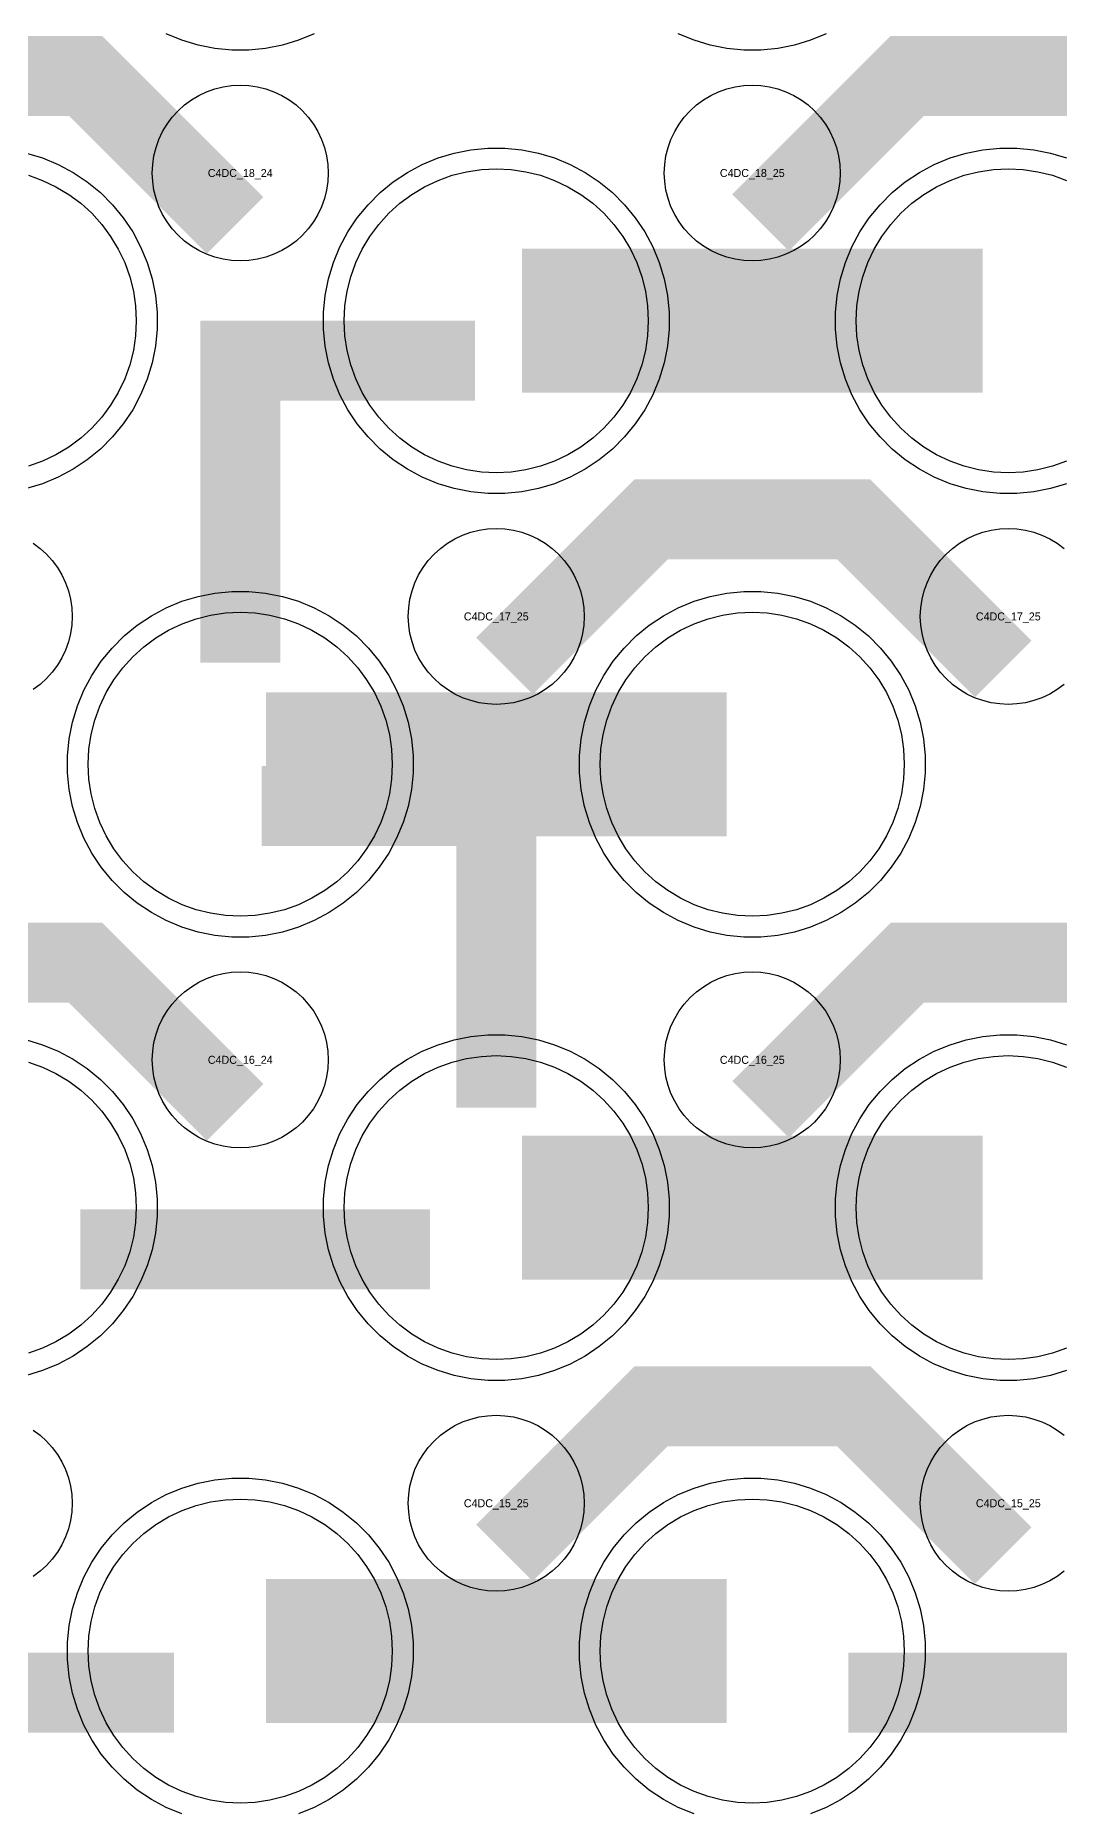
# Model space of a CAD drawing. Extents: x -11880 to 11880, y -14992 to 14992.
# Drawn here: x -4144 to -3824, y -12810 to -12256 of the extents above; entities that cross this region are included whole.
import ezdxf
from ezdxf.enums import TextEntityAlignment as Align

# ---------------------------------------------------------------- set-up
doc = ezdxf.new("R2010")
doc.units = 0
doc.header["$MEASUREMENT"] = 0
for name, color, linetype in [('GDS_775_DT_237', 138, 'CONTINUOUS'), ('RDL1_FS', 34, 'CONTINUOUS'), ('RDL_BS', 160, 'CONTINUOUS')]:
    doc.layers.add(name, color=color, linetype=linetype)

msp = doc.modelspace()

# ---------------------------------------------------------------- linework, layer by layer
at = {"layer": 'RDL1_FS', "color": 240, "true_color": 0xed1f24}
msp.add_lwpolyline([(-4146.209, -12299.946), (-4141.819, -12301.518), (-4137.605, -12303.51), (-4133.605, -12305.908), (-4129.86, -12308.686), (-4126.406, -12311.816), (-4123.276, -12315.27), (-4120.498, -12319.015), (-4118.1, -12323.015), (-4116.108, -12327.229), (-4114.536, -12331.619), (-4113.404, -12336.142), (-4112.72, -12340.753), (-4112.491, -12345.41), (-4112.72, -12350.067), (-4113.404, -12354.678), (-4114.536, -12359.201), (-4116.108, -12363.591), (-4118.1, -12367.805), (-4120.498, -12371.805), (-4123.276, -12375.55), (-4126.406, -12379.004), (-4129.86, -12382.134), (-4133.605, -12384.912), (-4137.605, -12387.31), (-4141.819, -12389.302), (-4146.209, -12390.874)], dxfattribs=at)
at = {"layer": 'RDL1_FS'}
for points in [[(-4000, -12392.919), (-4004.657, -12392.69), (-4009.268, -12392.006), (-4013.791, -12390.874), (-4018.181, -12389.302), (-4022.395, -12387.31), (-4026.395, -12384.912), (-4030.14, -12382.134), (-4033.594, -12379.004), (-4036.724, -12375.55), (-4039.502, -12371.805), (-4041.9, -12367.805), (-4043.892, -12363.591), (-4045.464, -12359.201), (-4046.596, -12354.678), (-4047.28, -12350.067), (-4047.509, -12345.41), (-4047.28, -12340.753), (-4046.596, -12336.142), (-4045.464, -12331.619), (-4043.892, -12327.229), (-4041.9, -12323.015), (-4039.502, -12319.015), (-4036.724, -12315.27), (-4033.594, -12311.816), (-4030.14, -12308.686), (-4026.395, -12305.908), (-4022.395, -12303.51), (-4018.181, -12301.518), (-4013.791, -12299.946), (-4009.268, -12298.814), (-4004.657, -12298.13), (-4000, -12297.901), (-3995.343, -12298.13), (-3990.732, -12298.814), (-3986.209, -12299.946), (-3981.819, -12301.518), (-3977.605, -12303.51), (-3973.605, -12305.908), (-3969.86, -12308.686), (-3966.406, -12311.816), (-3963.276, -12315.27), (-3960.498, -12319.015), (-3958.1, -12323.015), (-3956.108, -12327.229), (-3954.536, -12331.619), (-3953.404, -12336.142), (-3952.72, -12340.753), (-3952.491, -12345.41), (-3952.72, -12350.067), (-3953.404, -12354.678), (-3954.536, -12359.201), (-3956.108, -12363.591), (-3958.1, -12367.805), (-3960.498, -12371.805), (-3963.276, -12375.55), (-3966.406, -12379.004), (-3969.86, -12382.134), (-3973.605, -12384.912), (-3977.605, -12387.31), (-3981.819, -12389.302), (-3986.209, -12390.874), (-3990.732, -12392.006), (-3995.343, -12392.69)], [(-4080, -12531.484), (-4084.657, -12531.255), (-4089.268, -12530.571), (-4093.791, -12529.439), (-4098.181, -12527.867), (-4102.395, -12525.875), (-4106.395, -12523.477), (-4110.14, -12520.699), (-4113.594, -12517.569), (-4116.724, -12514.115), (-4119.502, -12510.37), (-4121.9, -12506.37), (-4123.892, -12502.156), (-4125.464, -12497.766), (-4126.596, -12493.243), (-4127.28, -12488.632), (-4127.509, -12483.975), (-4127.28, -12479.318), (-4126.596, -12474.707), (-4125.464, -12470.184), (-4123.892, -12465.794), (-4121.9, -12461.58), (-4119.502, -12457.58), (-4116.724, -12453.835), (-4113.594, -12450.381), (-4110.14, -12447.251), (-4106.395, -12444.473), (-4102.395, -12442.075), (-4098.181, -12440.083), (-4093.791, -12438.511), (-4089.268, -12437.379), (-4084.657, -12436.695), (-4080, -12436.466), (-4075.343, -12436.695), (-4070.732, -12437.379), (-4066.209, -12438.511), (-4061.819, -12440.083), (-4057.605, -12442.075), (-4053.605, -12444.473), (-4049.86, -12447.251), (-4046.406, -12450.381), (-4043.276, -12453.835), (-4040.498, -12457.58), (-4038.1, -12461.58), (-4036.108, -12465.794), (-4034.536, -12470.184), (-4033.404, -12474.707), (-4032.72, -12479.318), (-4032.491, -12483.975), (-4032.72, -12488.632), (-4033.404, -12493.243), (-4034.536, -12497.766), (-4036.108, -12502.156), (-4038.1, -12506.37), (-4040.498, -12510.37), (-4043.276, -12514.115), (-4046.406, -12517.569), (-4049.86, -12520.699), (-4053.605, -12523.477), (-4057.605, -12525.875), (-4061.819, -12527.867), (-4066.209, -12529.439), (-4070.732, -12530.571), (-4075.343, -12531.255)], [(-3920, -12531.484), (-3924.657, -12531.255), (-3929.268, -12530.571), (-3933.791, -12529.439), (-3938.181, -12527.867), (-3942.395, -12525.875), (-3946.395, -12523.477), (-3950.14, -12520.699), (-3953.594, -12517.569), (-3956.724, -12514.115), (-3959.502, -12510.37), (-3961.9, -12506.37), (-3963.892, -12502.156), (-3965.464, -12497.766), (-3966.596, -12493.243), (-3967.28, -12488.632), (-3967.509, -12483.975), (-3967.28, -12479.318), (-3966.596, -12474.707), (-3965.464, -12470.184), (-3963.892, -12465.794), (-3961.9, -12461.58), (-3959.502, -12457.58), (-3956.724, -12453.835), (-3953.594, -12450.381), (-3950.14, -12447.251), (-3946.395, -12444.473), (-3942.395, -12442.075), (-3938.181, -12440.083), (-3933.791, -12438.511), (-3929.268, -12437.379), (-3924.657, -12436.695), (-3920, -12436.466), (-3915.343, -12436.695), (-3910.732, -12437.379), (-3906.209, -12438.511), (-3901.819, -12440.083), (-3897.605, -12442.075), (-3893.605, -12444.473), (-3889.86, -12447.251), (-3886.406, -12450.381), (-3883.276, -12453.835), (-3880.498, -12457.58), (-3878.1, -12461.58), (-3876.108, -12465.794), (-3874.536, -12470.184), (-3873.404, -12474.707), (-3872.72, -12479.318), (-3872.491, -12483.975), (-3872.72, -12488.632), (-3873.404, -12493.243), (-3874.536, -12497.766), (-3876.108, -12502.156), (-3878.1, -12506.37), (-3880.498, -12510.37), (-3883.276, -12514.115), (-3886.406, -12517.569), (-3889.86, -12520.699), (-3893.605, -12523.477), (-3897.605, -12525.875), (-3901.819, -12527.867), (-3906.209, -12529.439), (-3910.732, -12530.571), (-3915.343, -12531.255)], [(-4000, -12670.049), (-4004.657, -12669.82), (-4009.268, -12669.136), (-4013.791, -12668.004), (-4018.181, -12666.432), (-4022.395, -12664.44), (-4026.395, -12662.042), (-4030.14, -12659.264), (-4033.594, -12656.134), (-4036.724, -12652.68), (-4039.502, -12648.935), (-4041.9, -12644.935), (-4043.892, -12640.721), (-4045.464, -12636.331), (-4046.596, -12631.808), (-4047.28, -12627.197), (-4047.509, -12622.54), (-4047.28, -12617.883), (-4046.596, -12613.272), (-4045.464, -12608.749), (-4043.892, -12604.359), (-4041.9, -12600.145), (-4039.502, -12596.145), (-4036.724, -12592.4), (-4033.594, -12588.946), (-4030.14, -12585.816), (-4026.395, -12583.038), (-4022.395, -12580.64), (-4018.181, -12578.648), (-4013.791, -12577.076), (-4009.268, -12575.944), (-4004.657, -12575.26), (-4000, -12575.031), (-3995.343, -12575.26), (-3990.732, -12575.944), (-3986.209, -12577.076), (-3981.819, -12578.648), (-3977.605, -12580.64), (-3973.605, -12583.038), (-3969.86, -12585.816), (-3966.406, -12588.946), (-3963.276, -12592.4), (-3960.498, -12596.145), (-3958.1, -12600.145), (-3956.108, -12604.359), (-3954.536, -12608.749), (-3953.404, -12613.272), (-3952.72, -12617.883), (-3952.491, -12622.54), (-3952.72, -12627.197), (-3953.404, -12631.808), (-3954.536, -12636.331), (-3956.108, -12640.721), (-3958.1, -12644.935), (-3960.498, -12648.935), (-3963.276, -12652.68), (-3966.406, -12656.134), (-3969.86, -12659.264), (-3973.605, -12662.042), (-3977.605, -12664.44), (-3981.819, -12666.432), (-3986.209, -12668.004), (-3990.732, -12669.136), (-3995.343, -12669.82)], [(-4080, -12808.614), (-4084.657, -12808.385), (-4089.268, -12807.701), (-4093.791, -12806.569), (-4098.181, -12804.997), (-4102.395, -12803.005), (-4106.395, -12800.607), (-4110.14, -12797.829), (-4113.594, -12794.699), (-4116.724, -12791.245), (-4119.502, -12787.5), (-4121.9, -12783.5), (-4123.892, -12779.286), (-4125.464, -12774.896), (-4126.596, -12770.373), (-4127.28, -12765.762), (-4127.509, -12761.105), (-4127.28, -12756.448), (-4126.596, -12751.837), (-4125.464, -12747.314), (-4123.892, -12742.924), (-4121.9, -12738.71), (-4119.502, -12734.71), (-4116.724, -12730.965), (-4113.594, -12727.511), (-4110.14, -12724.381), (-4106.395, -12721.603), (-4102.395, -12719.205), (-4098.181, -12717.213), (-4093.791, -12715.641), (-4089.268, -12714.509), (-4084.657, -12713.825), (-4080, -12713.596), (-4075.343, -12713.825), (-4070.732, -12714.509), (-4066.209, -12715.641), (-4061.819, -12717.213), (-4057.605, -12719.205), (-4053.605, -12721.603), (-4049.86, -12724.381), (-4046.406, -12727.511), (-4043.276, -12730.965), (-4040.498, -12734.71), (-4038.1, -12738.71), (-4036.108, -12742.924), (-4034.536, -12747.314), (-4033.404, -12751.837), (-4032.72, -12756.448), (-4032.491, -12761.105), (-4032.72, -12765.762), (-4033.404, -12770.373), (-4034.536, -12774.896), (-4036.108, -12779.286), (-4038.1, -12783.5), (-4040.498, -12787.5), (-4043.276, -12791.245), (-4046.406, -12794.699), (-4049.86, -12797.829), (-4053.605, -12800.607), (-4057.605, -12803.005), (-4061.819, -12804.997), (-4066.209, -12806.569), (-4070.732, -12807.701), (-4075.343, -12808.385)], [(-3920, -12808.614), (-3924.657, -12808.385), (-3929.268, -12807.701), (-3933.791, -12806.569), (-3938.181, -12804.997), (-3942.395, -12803.005), (-3946.395, -12800.607), (-3950.14, -12797.829), (-3953.594, -12794.699), (-3956.724, -12791.245), (-3959.502, -12787.5), (-3961.9, -12783.5), (-3963.892, -12779.286), (-3965.464, -12774.896), (-3966.596, -12770.373), (-3967.28, -12765.762), (-3967.509, -12761.105), (-3967.28, -12756.448), (-3966.596, -12751.837), (-3965.464, -12747.314), (-3963.892, -12742.924), (-3961.9, -12738.71), (-3959.502, -12734.71), (-3956.724, -12730.965), (-3953.594, -12727.511), (-3950.14, -12724.381), (-3946.395, -12721.603), (-3942.395, -12719.205), (-3938.181, -12717.213), (-3933.791, -12715.641), (-3929.268, -12714.509), (-3924.657, -12713.825), (-3920, -12713.596), (-3915.343, -12713.825), (-3910.732, -12714.509), (-3906.209, -12715.641), (-3901.819, -12717.213), (-3897.605, -12719.205), (-3893.605, -12721.603), (-3889.86, -12724.381), (-3886.406, -12727.511), (-3883.276, -12730.965), (-3880.498, -12734.71), (-3878.1, -12738.71), (-3876.108, -12742.924), (-3874.536, -12747.314), (-3873.404, -12751.837), (-3872.72, -12756.448), (-3872.491, -12761.105), (-3872.72, -12765.762), (-3873.404, -12770.373), (-3874.536, -12774.896), (-3876.108, -12779.286), (-3878.1, -12783.5), (-3880.498, -12787.5), (-3883.276, -12791.245), (-3886.406, -12794.699), (-3889.86, -12797.829), (-3893.605, -12800.607), (-3897.605, -12803.005), (-3901.819, -12804.997), (-3906.209, -12806.569), (-3910.732, -12807.701), (-3915.343, -12808.385)]]:
    msp.add_lwpolyline(points, close=True, dxfattribs=at)
for points in [[(-3821.819, -12389.302), (-3826.209, -12390.874), (-3830.732, -12392.006), (-3835.343, -12392.69), (-3840, -12392.919), (-3844.657, -12392.69), (-3849.268, -12392.006), (-3853.791, -12390.874), (-3858.181, -12389.302), (-3862.395, -12387.31), (-3866.395, -12384.912), (-3870.14, -12382.134), (-3873.594, -12379.004), (-3876.724, -12375.55), (-3879.502, -12371.805), (-3881.9, -12367.805), (-3883.892, -12363.591), (-3885.464, -12359.201), (-3886.596, -12354.678), (-3887.28, -12350.067), (-3887.509, -12345.41), (-3887.28, -12340.753), (-3886.596, -12336.142), (-3885.464, -12331.619), (-3883.892, -12327.229), (-3881.9, -12323.015), (-3879.502, -12319.015), (-3876.724, -12315.27), (-3873.594, -12311.816), (-3870.14, -12308.686), (-3866.395, -12305.908), (-3862.395, -12303.51), (-3858.181, -12301.518), (-3853.791, -12299.946), (-3849.268, -12298.814), (-3844.657, -12298.13), (-3840, -12297.901), (-3835.343, -12298.13), (-3830.732, -12298.814), (-3826.209, -12299.946), (-3821.819, -12301.518)], [(-4146.209, -12577.076), (-4141.819, -12578.648), (-4137.605, -12580.64), (-4133.605, -12583.038), (-4129.86, -12585.816), (-4126.406, -12588.946), (-4123.276, -12592.4), (-4120.498, -12596.145), (-4118.1, -12600.145), (-4116.108, -12604.359), (-4114.536, -12608.749), (-4113.404, -12613.272), (-4112.72, -12617.883), (-4112.491, -12622.54), (-4112.72, -12627.197), (-4113.404, -12631.808), (-4114.536, -12636.331), (-4116.108, -12640.721), (-4118.1, -12644.935), (-4120.498, -12648.935), (-4123.276, -12652.68), (-4126.406, -12656.134), (-4129.86, -12659.264), (-4133.605, -12662.042), (-4137.605, -12664.44), (-4141.819, -12666.432), (-4146.209, -12668.004)], [(-3821.819, -12666.432), (-3826.209, -12668.004), (-3830.732, -12669.136), (-3835.343, -12669.82), (-3840, -12670.049), (-3844.657, -12669.82), (-3849.268, -12669.136), (-3853.791, -12668.004), (-3858.181, -12666.432), (-3862.395, -12664.44), (-3866.395, -12662.042), (-3870.14, -12659.264), (-3873.594, -12656.134), (-3876.724, -12652.68), (-3879.502, -12648.935), (-3881.9, -12644.935), (-3883.892, -12640.721), (-3885.464, -12636.331), (-3886.596, -12631.808), (-3887.28, -12627.197), (-3887.509, -12622.54), (-3887.28, -12617.883), (-3886.596, -12613.272), (-3885.464, -12608.749), (-3883.892, -12604.359), (-3881.9, -12600.145), (-3879.502, -12596.145), (-3876.724, -12592.4), (-3873.594, -12588.946), (-3870.14, -12585.816), (-3866.395, -12583.038), (-3862.395, -12580.64), (-3858.181, -12578.648), (-3853.791, -12577.076), (-3849.268, -12575.944), (-3844.657, -12575.26), (-3840, -12575.031), (-3835.343, -12575.26), (-3830.732, -12575.944), (-3826.209, -12577.076), (-3821.819, -12578.648)]]:
    msp.add_lwpolyline(points, dxfattribs=at)
for points in [[(-3991.998, -12345.41, 45, 45, 0), (-3919.998, -12345.41, 45, 45, 0)], [(-3919.998, -12345.41, 45, 45, 0), (-3847.998, -12345.41, 45, 45, 0)], [(-4071.998, -12483.975, 45, 45, 0), (-3999.998, -12483.975, 45, 45, 0)], [(-3999.998, -12483.975, 45, 45, 0), (-3927.998, -12483.975, 45, 45, 0)], [(-3991.998, -12622.54, 45, 45, 0), (-3919.998, -12622.54, 45, 45, 0)], [(-3919.998, -12622.54, 45, 45, 0), (-3847.998, -12622.54, 45, 45, 0)], [(-4071.998, -12761.105, 45, 45, 0), (-3999.998, -12761.105, 45, 45, 0)], [(-3999.998, -12761.105, 45, 45, 0), (-3927.998, -12761.105, 45, 45, 0)]]:
    msp.add_lwpolyline(points, format="xyseb", dxfattribs=at)
at = {"layer": 'RDL_BS', "color": 240, "true_color": 0xed1f24}
for points in [[(-4056.885, -12255.72), (-4061.795, -12257.751), (-4066.835, -12259.282), (-4072.062, -12260.328), (-4077.356, -12260.845), (-4082.644, -12260.845), (-4087.938, -12260.328), (-4093.165, -12259.282), (-4098.205, -12257.751), (-4103.115, -12255.72)], [(-3896.885, -12255.72), (-3901.795, -12257.751), (-3906.835, -12259.282), (-3912.062, -12260.328), (-3917.356, -12260.845), (-3922.644, -12260.845), (-3927.938, -12260.328), (-3933.165, -12259.282), (-3938.205, -12257.751), (-3943.115, -12255.72)], [(-4146.835, -12292.973), (-4141.795, -12294.504), (-4136.885, -12296.535), (-4132.223, -12299.027), (-4127.809, -12301.974), (-4123.708, -12305.336), (-4119.926, -12309.118), (-4116.564, -12313.219), (-4113.617, -12317.633), (-4111.125, -12322.295), (-4109.094, -12327.205), (-4107.563, -12332.245), (-4106.517, -12337.472), (-4106, -12342.766), (-4106, -12348.054), (-4106.517, -12353.348), (-4107.563, -12358.575), (-4109.094, -12363.615), (-4111.125, -12368.525), (-4113.617, -12373.187), (-4116.564, -12377.601), (-4119.926, -12381.702), (-4123.708, -12385.484), (-4127.809, -12388.846), (-4132.223, -12391.793), (-4136.885, -12394.285), (-4141.795, -12396.316), (-4146.835, -12397.847)]]:
    msp.add_lwpolyline(points, dxfattribs=at)
at = {"layer": 'RDL_BS'}
for points in [[(-4081.599, -12315.623, 25, 25, 0), (-4128.313, -12268.909, 25, 25, 0), (-4158.071, -12268.909, 25, 25, 0)], [(-3917.438, -12314.724, 25, 25, 0), (-3871.623, -12268.909, 25, 25, 0), (-3838.07, -12268.909, 25, 25, 0)], [(-3761.599, -12315.623, 25, 25, 0), (-3808.313, -12268.909, 25, 25, 0), (-3838.071, -12268.909, 25, 25, 0)], [(-4080, -12452.187, 25, 25, 0), (-4080, -12345.41, 25, 25, 0)], [(-4092.5, -12357.91, 25, 25, 0), (-4006.667, -12357.91, 25, 25, 0)], [(-4052.944, -12357.91, 25, 25, 0), (-4011.74, -12357.91, 25, 25, 0)], [(-4080, -12375.879, 25, 25, 0), (-4080, -12421.499, 25, 25, 0)], [(-3997.438, -12453.289, 25, 25, 0), (-3951.623, -12407.474, 25, 25, 0), (-3918.07, -12407.474, 25, 25, 0)], [(-3841.599, -12454.188, 25, 25, 0), (-3888.313, -12407.474, 25, 25, 0), (-3918.071, -12407.474, 25, 25, 0)], [(-4000, -12591.265, 25, 25, 0), (-4000, -12484.488, 25, 25, 0)], [(-3987.5, -12496.988, 25, 25, 0), (-4073.333, -12496.988, 25, 25, 0)], [(-4027.056, -12496.988, 25, 25, 0), (-4068.26, -12496.988, 25, 25, 0)], [(-4000, -12514.957, 25, 25, 0), (-4000, -12560.577, 25, 25, 0)], [(-4081.599, -12592.753, 25, 25, 0), (-4128.313, -12546.039, 25, 25, 0), (-4158.071, -12546.039, 25, 25, 0)], [(-3917.438, -12591.854, 25, 25, 0), (-3871.623, -12546.039, 25, 25, 0), (-3838.07, -12546.039, 25, 25, 0)], [(-3761.599, -12592.753, 25, 25, 0), (-3808.313, -12546.039, 25, 25, 0), (-3838.071, -12546.039, 25, 25, 0)], [(-4129.984, -12635.553, 25, 25, 0), (-4020.719, -12635.553, 25, 25, 0)], [(-3997.438, -12730.419, 25, 25, 0), (-3951.623, -12684.604, 25, 25, 0), (-3918.07, -12684.604, 25, 25, 0)], [(-3841.599, -12731.318, 25, 25, 0), (-3888.313, -12684.604, 25, 25, 0), (-3918.071, -12684.604, 25, 25, 0)], [(-4209.984, -12774.118, 25, 25, 0), (-4100.719, -12774.118, 25, 25, 0)], [(-3889.984, -12774.118, 25, 25, 0), (-3780.719, -12774.118, 25, 25, 0)]]:
    msp.add_lwpolyline(points, format="xyseb", dxfattribs=at)
for points in [[(-4080, -12326.716), (-4082.693, -12326.584), (-4085.365, -12326.188), (-4087.984, -12325.531), (-4090.519, -12324.624), (-4092.956, -12323.472), (-4095.28, -12322.079), (-4097.443, -12320.476), (-4099.442, -12318.664), (-4101.254, -12316.665), (-4102.857, -12314.502), (-4104.25, -12312.178), (-4105.402, -12309.741), (-4106.309, -12307.206), (-4106.966, -12304.587), (-4107.362, -12301.915), (-4107.494, -12299.222), (-4107.362, -12296.529), (-4106.966, -12293.857), (-4106.309, -12291.238), (-4105.402, -12288.703), (-4104.25, -12286.266), (-4102.857, -12283.942), (-4101.254, -12281.779), (-4099.442, -12279.78), (-4097.443, -12277.968), (-4095.28, -12276.365), (-4092.956, -12274.972), (-4090.519, -12273.82), (-4087.984, -12272.913), (-4085.365, -12272.256), (-4082.693, -12271.86), (-4080, -12271.728), (-4077.307, -12271.86), (-4074.635, -12272.256), (-4072.016, -12272.913), (-4069.481, -12273.82), (-4067.044, -12274.972), (-4064.72, -12276.365), (-4062.557, -12277.968), (-4060.558, -12279.78), (-4058.746, -12281.779), (-4057.143, -12283.942), (-4055.75, -12286.266), (-4054.598, -12288.703), (-4053.691, -12291.238), (-4053.034, -12293.857), (-4052.638, -12296.529), (-4052.506, -12299.222), (-4052.638, -12301.915), (-4053.034, -12304.587), (-4053.691, -12307.206), (-4054.598, -12309.741), (-4055.75, -12312.178), (-4057.143, -12314.502), (-4058.746, -12316.665), (-4060.558, -12318.664), (-4062.557, -12320.476), (-4064.72, -12322.079), (-4067.044, -12323.472), (-4069.481, -12324.624), (-4072.016, -12325.531), (-4074.635, -12326.188), (-4077.307, -12326.584)], [(-3920, -12326.716), (-3922.693, -12326.584), (-3925.365, -12326.188), (-3927.984, -12325.531), (-3930.519, -12324.624), (-3932.956, -12323.472), (-3935.28, -12322.079), (-3937.443, -12320.476), (-3939.442, -12318.664), (-3941.254, -12316.665), (-3942.857, -12314.502), (-3944.25, -12312.178), (-3945.402, -12309.741), (-3946.309, -12307.206), (-3946.966, -12304.587), (-3947.362, -12301.915), (-3947.494, -12299.222), (-3947.362, -12296.529), (-3946.966, -12293.857), (-3946.309, -12291.238), (-3945.402, -12288.703), (-3944.25, -12286.266), (-3942.857, -12283.942), (-3941.254, -12281.779), (-3939.442, -12279.78), (-3937.443, -12277.968), (-3935.28, -12276.365), (-3932.956, -12274.972), (-3930.519, -12273.82), (-3927.984, -12272.913), (-3925.365, -12272.256), (-3922.693, -12271.86), (-3920, -12271.728), (-3917.307, -12271.86), (-3914.635, -12272.256), (-3912.016, -12272.913), (-3909.481, -12273.82), (-3907.044, -12274.972), (-3904.72, -12276.365), (-3902.557, -12277.968), (-3900.558, -12279.78), (-3898.746, -12281.779), (-3897.143, -12283.942), (-3895.75, -12286.266), (-3894.598, -12288.703), (-3893.691, -12291.238), (-3893.034, -12293.857), (-3892.638, -12296.529), (-3892.506, -12299.222), (-3892.638, -12301.915), (-3893.034, -12304.587), (-3893.691, -12307.206), (-3894.598, -12309.741), (-3895.75, -12312.178), (-3897.143, -12314.502), (-3898.746, -12316.665), (-3900.558, -12318.664), (-3902.557, -12320.476), (-3904.72, -12322.079), (-3907.044, -12323.472), (-3909.481, -12324.624), (-3912.016, -12325.531), (-3914.635, -12326.188), (-3917.307, -12326.584)], [(-4002.644, -12399.41), (-4007.938, -12398.893), (-4013.165, -12397.847), (-4018.205, -12396.316), (-4023.115, -12394.285), (-4027.777, -12391.793), (-4032.191, -12388.846), (-4036.292, -12385.484), (-4040.074, -12381.702), (-4043.436, -12377.601), (-4046.383, -12373.187), (-4048.875, -12368.525), (-4050.906, -12363.615), (-4052.437, -12358.575), (-4053.483, -12353.348), (-4054, -12348.054), (-4054, -12342.766), (-4053.483, -12337.472), (-4052.437, -12332.245), (-4050.906, -12327.205), (-4048.875, -12322.295), (-4046.383, -12317.633), (-4043.436, -12313.219), (-4040.074, -12309.118), (-4036.292, -12305.336), (-4032.191, -12301.974), (-4027.777, -12299.027), (-4023.115, -12296.535), (-4018.205, -12294.504), (-4013.165, -12292.973), (-4007.938, -12291.927), (-4002.644, -12291.41), (-3997.356, -12291.41), (-3992.062, -12291.927), (-3986.835, -12292.973), (-3981.795, -12294.504), (-3976.885, -12296.535), (-3972.223, -12299.027), (-3967.809, -12301.974), (-3963.708, -12305.336), (-3959.926, -12309.118), (-3956.564, -12313.219), (-3953.617, -12317.633), (-3951.125, -12322.295), (-3949.094, -12327.205), (-3947.563, -12332.245), (-3946.517, -12337.472), (-3946, -12342.766), (-3946, -12348.054), (-3946.517, -12353.348), (-3947.563, -12358.575), (-3949.094, -12363.615), (-3951.125, -12368.525), (-3953.617, -12373.187), (-3956.564, -12377.601), (-3959.926, -12381.702), (-3963.708, -12385.484), (-3967.809, -12388.846), (-3972.223, -12391.793), (-3976.885, -12394.285), (-3981.795, -12396.316), (-3986.835, -12397.847), (-3992.062, -12398.893), (-3997.356, -12399.41)], [(-4000, -12465.281), (-4002.693, -12465.149), (-4005.365, -12464.753), (-4007.984, -12464.096), (-4010.519, -12463.189), (-4012.956, -12462.037), (-4015.28, -12460.644), (-4017.443, -12459.041), (-4019.442, -12457.229), (-4021.254, -12455.23), (-4022.857, -12453.067), (-4024.25, -12450.743), (-4025.402, -12448.306), (-4026.309, -12445.771), (-4026.966, -12443.152), (-4027.362, -12440.48), (-4027.494, -12437.787), (-4027.362, -12435.094), (-4026.966, -12432.422), (-4026.309, -12429.803), (-4025.402, -12427.268), (-4024.25, -12424.831), (-4022.857, -12422.507), (-4021.254, -12420.344), (-4019.442, -12418.345), (-4017.443, -12416.533), (-4015.28, -12414.93), (-4012.956, -12413.537), (-4010.519, -12412.385), (-4007.984, -12411.478), (-4005.365, -12410.821), (-4002.693, -12410.425), (-4000, -12410.293), (-3997.307, -12410.425), (-3994.635, -12410.821), (-3992.016, -12411.478), (-3989.481, -12412.385), (-3987.044, -12413.537), (-3984.72, -12414.93), (-3982.557, -12416.533), (-3980.558, -12418.345), (-3978.746, -12420.344), (-3977.143, -12422.507), (-3975.75, -12424.831), (-3974.598, -12427.268), (-3973.691, -12429.803), (-3973.034, -12432.422), (-3972.638, -12435.094), (-3972.506, -12437.787), (-3972.638, -12440.48), (-3973.034, -12443.152), (-3973.691, -12445.771), (-3974.598, -12448.306), (-3975.75, -12450.743), (-3977.143, -12453.067), (-3978.746, -12455.23), (-3980.558, -12457.229), (-3982.557, -12459.041), (-3984.72, -12460.644), (-3987.044, -12462.037), (-3989.481, -12463.189), (-3992.016, -12464.096), (-3994.635, -12464.753), (-3997.307, -12465.149)], [(-4082.644, -12537.975), (-4087.938, -12537.458), (-4093.165, -12536.412), (-4098.205, -12534.881), (-4103.115, -12532.85), (-4107.777, -12530.358), (-4112.191, -12527.411), (-4116.292, -12524.049), (-4120.074, -12520.267), (-4123.436, -12516.166), (-4126.383, -12511.752), (-4128.875, -12507.09), (-4130.906, -12502.18), (-4132.437, -12497.14), (-4133.483, -12491.913), (-4134, -12486.619), (-4134, -12481.331), (-4133.483, -12476.037), (-4132.437, -12470.81), (-4130.906, -12465.77), (-4128.875, -12460.86), (-4126.383, -12456.198), (-4123.436, -12451.784), (-4120.074, -12447.683), (-4116.292, -12443.901), (-4112.191, -12440.539), (-4107.777, -12437.592), (-4103.115, -12435.1), (-4098.205, -12433.069), (-4093.165, -12431.538), (-4087.938, -12430.492), (-4082.644, -12429.975), (-4077.356, -12429.975), (-4072.062, -12430.492), (-4066.835, -12431.538), (-4061.795, -12433.069), (-4056.885, -12435.1), (-4052.223, -12437.592), (-4047.809, -12440.539), (-4043.708, -12443.901), (-4039.926, -12447.683), (-4036.564, -12451.784), (-4033.617, -12456.198), (-4031.125, -12460.86), (-4029.094, -12465.77), (-4027.563, -12470.81), (-4026.517, -12476.037), (-4026, -12481.331), (-4026, -12486.619), (-4026.517, -12491.913), (-4027.563, -12497.14), (-4029.094, -12502.18), (-4031.125, -12507.09), (-4033.617, -12511.752), (-4036.564, -12516.166), (-4039.926, -12520.267), (-4043.708, -12524.049), (-4047.809, -12527.411), (-4052.223, -12530.358), (-4056.885, -12532.85), (-4061.795, -12534.881), (-4066.835, -12536.412), (-4072.062, -12537.458), (-4077.356, -12537.975)], [(-3922.644, -12537.975), (-3927.938, -12537.458), (-3933.165, -12536.412), (-3938.205, -12534.881), (-3943.115, -12532.85), (-3947.777, -12530.358), (-3952.191, -12527.411), (-3956.292, -12524.049), (-3960.074, -12520.267), (-3963.436, -12516.166), (-3966.383, -12511.752), (-3968.875, -12507.09), (-3970.906, -12502.18), (-3972.437, -12497.14), (-3973.483, -12491.913), (-3974, -12486.619), (-3974, -12481.331), (-3973.483, -12476.037), (-3972.437, -12470.81), (-3970.906, -12465.77), (-3968.875, -12460.86), (-3966.383, -12456.198), (-3963.436, -12451.784), (-3960.074, -12447.683), (-3956.292, -12443.901), (-3952.191, -12440.539), (-3947.777, -12437.592), (-3943.115, -12435.1), (-3938.205, -12433.069), (-3933.165, -12431.538), (-3927.938, -12430.492), (-3922.644, -12429.975), (-3917.356, -12429.975), (-3912.062, -12430.492), (-3906.835, -12431.538), (-3901.795, -12433.069), (-3896.885, -12435.1), (-3892.223, -12437.592), (-3887.809, -12440.539), (-3883.708, -12443.901), (-3879.926, -12447.683), (-3876.564, -12451.784), (-3873.617, -12456.198), (-3871.125, -12460.86), (-3869.094, -12465.77), (-3867.563, -12470.81), (-3866.517, -12476.037), (-3866, -12481.331), (-3866, -12486.619), (-3866.517, -12491.913), (-3867.563, -12497.14), (-3869.094, -12502.18), (-3871.125, -12507.09), (-3873.617, -12511.752), (-3876.564, -12516.166), (-3879.926, -12520.267), (-3883.708, -12524.049), (-3887.809, -12527.411), (-3892.223, -12530.358), (-3896.885, -12532.85), (-3901.795, -12534.881), (-3906.835, -12536.412), (-3912.062, -12537.458), (-3917.356, -12537.975)], [(-4080, -12603.846), (-4082.693, -12603.714), (-4085.365, -12603.318), (-4087.984, -12602.661), (-4090.519, -12601.754), (-4092.956, -12600.602), (-4095.28, -12599.209), (-4097.443, -12597.606), (-4099.442, -12595.794), (-4101.254, -12593.795), (-4102.857, -12591.632), (-4104.25, -12589.308), (-4105.402, -12586.871), (-4106.309, -12584.336), (-4106.966, -12581.717), (-4107.362, -12579.045), (-4107.494, -12576.352), (-4107.362, -12573.659), (-4106.966, -12570.987), (-4106.309, -12568.368), (-4105.402, -12565.833), (-4104.25, -12563.396), (-4102.857, -12561.072), (-4101.254, -12558.909), (-4099.442, -12556.91), (-4097.443, -12555.098), (-4095.28, -12553.495), (-4092.956, -12552.102), (-4090.519, -12550.95), (-4087.984, -12550.043), (-4085.365, -12549.386), (-4082.693, -12548.99), (-4080, -12548.858), (-4077.307, -12548.99), (-4074.635, -12549.386), (-4072.016, -12550.043), (-4069.481, -12550.95), (-4067.044, -12552.102), (-4064.72, -12553.495), (-4062.557, -12555.098), (-4060.558, -12556.91), (-4058.746, -12558.909), (-4057.143, -12561.072), (-4055.75, -12563.396), (-4054.598, -12565.833), (-4053.691, -12568.368), (-4053.034, -12570.987), (-4052.638, -12573.659), (-4052.506, -12576.352), (-4052.638, -12579.045), (-4053.034, -12581.717), (-4053.691, -12584.336), (-4054.598, -12586.871), (-4055.75, -12589.308), (-4057.143, -12591.632), (-4058.746, -12593.795), (-4060.558, -12595.794), (-4062.557, -12597.606), (-4064.72, -12599.209), (-4067.044, -12600.602), (-4069.481, -12601.754), (-4072.016, -12602.661), (-4074.635, -12603.318), (-4077.307, -12603.714)], [(-3920, -12603.846), (-3922.693, -12603.714), (-3925.365, -12603.318), (-3927.984, -12602.661), (-3930.519, -12601.754), (-3932.956, -12600.602), (-3935.28, -12599.209), (-3937.443, -12597.606), (-3939.442, -12595.794), (-3941.254, -12593.795), (-3942.857, -12591.632), (-3944.25, -12589.308), (-3945.402, -12586.871), (-3946.309, -12584.336), (-3946.966, -12581.717), (-3947.362, -12579.045), (-3947.494, -12576.352), (-3947.362, -12573.659), (-3946.966, -12570.987), (-3946.309, -12568.368), (-3945.402, -12565.833), (-3944.25, -12563.396), (-3942.857, -12561.072), (-3941.254, -12558.909), (-3939.442, -12556.91), (-3937.443, -12555.098), (-3935.28, -12553.495), (-3932.956, -12552.102), (-3930.519, -12550.95), (-3927.984, -12550.043), (-3925.365, -12549.386), (-3922.693, -12548.99), (-3920, -12548.858), (-3917.307, -12548.99), (-3914.635, -12549.386), (-3912.016, -12550.043), (-3909.481, -12550.95), (-3907.044, -12552.102), (-3904.72, -12553.495), (-3902.557, -12555.098), (-3900.558, -12556.91), (-3898.746, -12558.909), (-3897.143, -12561.072), (-3895.75, -12563.396), (-3894.598, -12565.833), (-3893.691, -12568.368), (-3893.034, -12570.987), (-3892.638, -12573.659), (-3892.506, -12576.352), (-3892.638, -12579.045), (-3893.034, -12581.717), (-3893.691, -12584.336), (-3894.598, -12586.871), (-3895.75, -12589.308), (-3897.143, -12591.632), (-3898.746, -12593.795), (-3900.558, -12595.794), (-3902.557, -12597.606), (-3904.72, -12599.209), (-3907.044, -12600.602), (-3909.481, -12601.754), (-3912.016, -12602.661), (-3914.635, -12603.318), (-3917.307, -12603.714)], [(-4002.644, -12676.54), (-4007.938, -12676.023), (-4013.165, -12674.977), (-4018.205, -12673.446), (-4023.115, -12671.415), (-4027.777, -12668.923), (-4032.191, -12665.976), (-4036.292, -12662.614), (-4040.074, -12658.832), (-4043.436, -12654.731), (-4046.383, -12650.317), (-4048.875, -12645.655), (-4050.906, -12640.745), (-4052.437, -12635.705), (-4053.483, -12630.478), (-4054, -12625.184), (-4054, -12619.896), (-4053.483, -12614.602), (-4052.437, -12609.375), (-4050.906, -12604.335), (-4048.875, -12599.425), (-4046.383, -12594.763), (-4043.436, -12590.349), (-4040.074, -12586.248), (-4036.292, -12582.466), (-4032.191, -12579.104), (-4027.777, -12576.157), (-4023.115, -12573.665), (-4018.205, -12571.634), (-4013.165, -12570.103), (-4007.938, -12569.057), (-4002.644, -12568.54), (-3997.356, -12568.54), (-3992.062, -12569.057), (-3986.835, -12570.103), (-3981.795, -12571.634), (-3976.885, -12573.665), (-3972.223, -12576.157), (-3967.809, -12579.104), (-3963.708, -12582.466), (-3959.926, -12586.248), (-3956.564, -12590.349), (-3953.617, -12594.763), (-3951.125, -12599.425), (-3949.094, -12604.335), (-3947.563, -12609.375), (-3946.517, -12614.602), (-3946, -12619.896), (-3946, -12625.184), (-3946.517, -12630.478), (-3947.563, -12635.705), (-3949.094, -12640.745), (-3951.125, -12645.655), (-3953.617, -12650.317), (-3956.564, -12654.731), (-3959.926, -12658.832), (-3963.708, -12662.614), (-3967.809, -12665.976), (-3972.223, -12668.923), (-3976.885, -12671.415), (-3981.795, -12673.446), (-3986.835, -12674.977), (-3992.062, -12676.023), (-3997.356, -12676.54)], [(-4000, -12742.411), (-4002.693, -12742.279), (-4005.365, -12741.883), (-4007.984, -12741.226), (-4010.519, -12740.319), (-4012.956, -12739.167), (-4015.28, -12737.774), (-4017.443, -12736.171), (-4019.442, -12734.359), (-4021.254, -12732.36), (-4022.857, -12730.197), (-4024.25, -12727.873), (-4025.402, -12725.436), (-4026.309, -12722.901), (-4026.966, -12720.282), (-4027.362, -12717.61), (-4027.494, -12714.917), (-4027.362, -12712.224), (-4026.966, -12709.552), (-4026.309, -12706.933), (-4025.402, -12704.398), (-4024.25, -12701.961), (-4022.857, -12699.637), (-4021.254, -12697.474), (-4019.442, -12695.475), (-4017.443, -12693.663), (-4015.28, -12692.06), (-4012.956, -12690.667), (-4010.519, -12689.515), (-4007.984, -12688.608), (-4005.365, -12687.951), (-4002.693, -12687.555), (-4000, -12687.423), (-3997.307, -12687.555), (-3994.635, -12687.951), (-3992.016, -12688.608), (-3989.481, -12689.515), (-3987.044, -12690.667), (-3984.72, -12692.06), (-3982.557, -12693.663), (-3980.558, -12695.475), (-3978.746, -12697.474), (-3977.143, -12699.637), (-3975.75, -12701.961), (-3974.598, -12704.398), (-3973.691, -12706.933), (-3973.034, -12709.552), (-3972.638, -12712.224), (-3972.506, -12714.917), (-3972.638, -12717.61), (-3973.034, -12720.282), (-3973.691, -12722.901), (-3974.598, -12725.436), (-3975.75, -12727.873), (-3977.143, -12730.197), (-3978.746, -12732.36), (-3980.558, -12734.359), (-3982.557, -12736.171), (-3984.72, -12737.774), (-3987.044, -12739.167), (-3989.481, -12740.319), (-3992.016, -12741.226), (-3994.635, -12741.883), (-3997.307, -12742.279)]]:
    msp.add_lwpolyline(points, close=True, dxfattribs=at)
for points in [[(-3821.795, -12396.316), (-3826.835, -12397.847), (-3832.062, -12398.893), (-3837.356, -12399.41), (-3842.644, -12399.41), (-3847.938, -12398.893), (-3853.165, -12397.847), (-3858.205, -12396.316), (-3863.115, -12394.285), (-3867.777, -12391.793), (-3872.191, -12388.846), (-3876.292, -12385.484), (-3880.074, -12381.702), (-3883.436, -12377.601), (-3886.383, -12373.187), (-3888.875, -12368.525), (-3890.906, -12363.615), (-3892.437, -12358.575), (-3893.483, -12353.348), (-3894, -12348.054), (-3894, -12342.766), (-3893.483, -12337.472), (-3892.437, -12332.245), (-3890.906, -12327.205), (-3888.875, -12322.295), (-3886.383, -12317.633), (-3883.436, -12313.219), (-3880.074, -12309.118), (-3876.292, -12305.336), (-3872.191, -12301.974), (-3867.777, -12299.027), (-3863.115, -12296.535), (-3858.205, -12294.504), (-3853.165, -12292.973), (-3847.938, -12291.927), (-3842.644, -12291.41), (-3837.356, -12291.41), (-3832.062, -12291.927), (-3826.835, -12292.973), (-3821.795, -12294.504)], [(-3822.557, -12459.041), (-3824.72, -12460.644), (-3827.044, -12462.037), (-3829.481, -12463.189), (-3832.016, -12464.096), (-3834.635, -12464.753), (-3837.307, -12465.149), (-3840, -12465.281), (-3842.693, -12465.149), (-3845.365, -12464.753), (-3847.984, -12464.096), (-3850.519, -12463.189), (-3852.956, -12462.037), (-3855.28, -12460.644), (-3857.443, -12459.041), (-3859.442, -12457.229), (-3861.254, -12455.23), (-3862.857, -12453.067), (-3864.25, -12450.743), (-3865.402, -12448.306), (-3866.309, -12445.771), (-3866.966, -12443.152), (-3867.362, -12440.48), (-3867.494, -12437.787), (-3867.362, -12435.094), (-3866.966, -12432.422), (-3866.309, -12429.803), (-3865.402, -12427.268), (-3864.25, -12424.831), (-3862.857, -12422.507), (-3861.254, -12420.344), (-3859.442, -12418.345), (-3857.443, -12416.533), (-3855.28, -12414.93), (-3852.956, -12413.537), (-3850.519, -12412.385), (-3847.984, -12411.478), (-3845.365, -12410.821), (-3842.693, -12410.425), (-3840, -12410.293), (-3837.307, -12410.425), (-3834.635, -12410.821), (-3832.016, -12411.478), (-3829.481, -12412.385), (-3827.044, -12413.537), (-3824.72, -12414.93), (-3822.557, -12416.533)], [(-4144.72, -12414.93), (-4142.557, -12416.533), (-4140.558, -12418.345), (-4138.746, -12420.344), (-4137.143, -12422.507), (-4135.75, -12424.831), (-4134.598, -12427.268), (-4133.691, -12429.803), (-4133.034, -12432.422), (-4132.638, -12435.094), (-4132.506, -12437.787), (-4132.638, -12440.48), (-4133.034, -12443.152), (-4133.691, -12445.771), (-4134.598, -12448.306), (-4135.75, -12450.743), (-4137.143, -12453.067), (-4138.746, -12455.23), (-4140.558, -12457.229), (-4142.557, -12459.041), (-4144.72, -12460.644)], [(-4146.835, -12570.103), (-4141.795, -12571.634), (-4136.885, -12573.665), (-4132.223, -12576.157), (-4127.809, -12579.104), (-4123.708, -12582.466), (-4119.926, -12586.248), (-4116.564, -12590.349), (-4113.617, -12594.763), (-4111.125, -12599.425), (-4109.094, -12604.335), (-4107.563, -12609.375), (-4106.517, -12614.602), (-4106, -12619.896), (-4106, -12625.184), (-4106.517, -12630.478), (-4107.563, -12635.705), (-4109.094, -12640.745), (-4111.125, -12645.655), (-4113.617, -12650.317), (-4116.564, -12654.731), (-4119.926, -12658.832), (-4123.708, -12662.614), (-4127.809, -12665.976), (-4132.223, -12668.923), (-4136.885, -12671.415), (-4141.795, -12673.446), (-4146.835, -12674.977)], [(-3821.795, -12673.446), (-3826.835, -12674.977), (-3832.062, -12676.023), (-3837.356, -12676.54), (-3842.644, -12676.54), (-3847.938, -12676.023), (-3853.165, -12674.977), (-3858.205, -12673.446), (-3863.115, -12671.415), (-3867.777, -12668.923), (-3872.191, -12665.976), (-3876.292, -12662.614), (-3880.074, -12658.832), (-3883.436, -12654.731), (-3886.383, -12650.317), (-3888.875, -12645.655), (-3890.906, -12640.745), (-3892.437, -12635.705), (-3893.483, -12630.478), (-3894, -12625.184), (-3894, -12619.896), (-3893.483, -12614.602), (-3892.437, -12609.375), (-3890.906, -12604.335), (-3888.875, -12599.425), (-3886.383, -12594.763), (-3883.436, -12590.349), (-3880.074, -12586.248), (-3876.292, -12582.466), (-3872.191, -12579.104), (-3867.777, -12576.157), (-3863.115, -12573.665), (-3858.205, -12571.634), (-3853.165, -12570.103), (-3847.938, -12569.057), (-3842.644, -12568.54), (-3837.356, -12568.54), (-3832.062, -12569.057), (-3826.835, -12570.103), (-3821.795, -12571.634)], [(-3822.557, -12736.171), (-3824.72, -12737.774), (-3827.044, -12739.167), (-3829.481, -12740.319), (-3832.016, -12741.226), (-3834.635, -12741.883), (-3837.307, -12742.279), (-3840, -12742.411), (-3842.693, -12742.279), (-3845.365, -12741.883), (-3847.984, -12741.226), (-3850.519, -12740.319), (-3852.956, -12739.167), (-3855.28, -12737.774), (-3857.443, -12736.171), (-3859.442, -12734.359), (-3861.254, -12732.36), (-3862.857, -12730.197), (-3864.25, -12727.873), (-3865.402, -12725.436), (-3866.309, -12722.901), (-3866.966, -12720.282), (-3867.362, -12717.61), (-3867.494, -12714.917), (-3867.362, -12712.224), (-3866.966, -12709.552), (-3866.309, -12706.933), (-3865.402, -12704.398), (-3864.25, -12701.961), (-3862.857, -12699.637), (-3861.254, -12697.474), (-3859.442, -12695.475), (-3857.443, -12693.663), (-3855.28, -12692.06), (-3852.956, -12690.667), (-3850.519, -12689.515), (-3847.984, -12688.608), (-3845.365, -12687.951), (-3842.693, -12687.555), (-3840, -12687.423), (-3837.307, -12687.555), (-3834.635, -12687.951), (-3832.016, -12688.608), (-3829.481, -12689.515), (-3827.044, -12690.667), (-3824.72, -12692.06), (-3822.557, -12693.663)], [(-4144.72, -12692.06), (-4142.557, -12693.663), (-4140.558, -12695.475), (-4138.746, -12697.474), (-4137.143, -12699.637), (-4135.75, -12701.961), (-4134.598, -12704.398), (-4133.691, -12706.933), (-4133.034, -12709.552), (-4132.638, -12712.224), (-4132.506, -12714.917), (-4132.638, -12717.61), (-4133.034, -12720.282), (-4133.691, -12722.901), (-4134.598, -12725.436), (-4135.75, -12727.873), (-4137.143, -12730.197), (-4138.746, -12732.36), (-4140.558, -12734.359), (-4142.557, -12736.171), (-4144.72, -12737.774)], [(-4098.205, -12812.011), (-4103.115, -12809.98), (-4107.777, -12807.488), (-4112.191, -12804.541), (-4116.292, -12801.179), (-4120.074, -12797.397), (-4123.436, -12793.296), (-4126.383, -12788.882), (-4128.875, -12784.22), (-4130.906, -12779.31), (-4132.437, -12774.27), (-4133.483, -12769.043), (-4134, -12763.749), (-4134, -12758.461), (-4133.483, -12753.167), (-4132.437, -12747.94), (-4130.906, -12742.9), (-4128.875, -12737.99), (-4126.383, -12733.328), (-4123.436, -12728.914), (-4120.074, -12724.813), (-4116.292, -12721.031), (-4112.191, -12717.669), (-4107.777, -12714.722), (-4103.115, -12712.23), (-4098.205, -12710.199), (-4093.165, -12708.668), (-4087.938, -12707.622), (-4082.644, -12707.105), (-4077.356, -12707.105), (-4072.062, -12707.622), (-4066.835, -12708.668), (-4061.795, -12710.199), (-4056.885, -12712.23), (-4052.223, -12714.722), (-4047.809, -12717.669), (-4043.708, -12721.031), (-4039.926, -12724.813), (-4036.564, -12728.914), (-4033.617, -12733.328), (-4031.125, -12737.99), (-4029.094, -12742.9), (-4027.563, -12747.94), (-4026.517, -12753.167), (-4026, -12758.461), (-4026, -12763.749), (-4026.517, -12769.043), (-4027.563, -12774.27), (-4029.094, -12779.31), (-4031.125, -12784.22), (-4033.617, -12788.882), (-4036.564, -12793.296), (-4039.926, -12797.397), (-4043.708, -12801.179), (-4047.809, -12804.541), (-4052.223, -12807.488), (-4056.885, -12809.98), (-4061.795, -12812.011)], [(-3938.205, -12812.011), (-3943.115, -12809.98), (-3947.777, -12807.488), (-3952.191, -12804.541), (-3956.292, -12801.179), (-3960.074, -12797.397), (-3963.436, -12793.296), (-3966.383, -12788.882), (-3968.875, -12784.22), (-3970.906, -12779.31), (-3972.437, -12774.27), (-3973.483, -12769.043), (-3974, -12763.749), (-3974, -12758.461), (-3973.483, -12753.167), (-3972.437, -12747.94), (-3970.906, -12742.9), (-3968.875, -12737.99), (-3966.383, -12733.328), (-3963.436, -12728.914), (-3960.074, -12724.813), (-3956.292, -12721.031), (-3952.191, -12717.669), (-3947.777, -12714.722), (-3943.115, -12712.23), (-3938.205, -12710.199), (-3933.165, -12708.668), (-3927.938, -12707.622), (-3922.644, -12707.105), (-3917.356, -12707.105), (-3912.062, -12707.622), (-3906.835, -12708.668), (-3901.795, -12710.199), (-3896.885, -12712.23), (-3892.223, -12714.722), (-3887.809, -12717.669), (-3883.708, -12721.031), (-3879.926, -12724.813), (-3876.564, -12728.914), (-3873.617, -12733.328), (-3871.125, -12737.99), (-3869.094, -12742.9), (-3867.563, -12747.94), (-3866.517, -12753.167), (-3866, -12758.461), (-3866, -12763.749), (-3866.517, -12769.043), (-3867.563, -12774.27), (-3869.094, -12779.31), (-3871.125, -12784.22), (-3873.617, -12788.882), (-3876.564, -12793.296), (-3879.926, -12797.397), (-3883.708, -12801.179), (-3887.809, -12804.541), (-3892.223, -12807.488), (-3896.885, -12809.98), (-3901.795, -12812.011)]]:
    msp.add_lwpolyline(points, dxfattribs=at)

# ---------------------------------------------------------------- texts
at = {"layer": 'GDS_775_DT_237'}
for s, p in [('C4DC_18_24', (-4080, -12299.222)), ('C4DC_18_24', (-4080, -12299.222)), ('C4DC_18_25', (-3920, -12299.222)), ('C4DC_18_25', (-3920, -12299.222)), ('C4DC_17_25', (-4000, -12437.787)), ('C4DC_17_25', (-4000, -12437.787)), ('C4DC_17_25', (-3840, -12437.787)), ('C4DC_17_25', (-3840, -12437.787)), ('C4DC_16_24', (-4080, -12576.352)), ('C4DC_16_24', (-4080, -12576.352)), ('C4DC_16_25', (-3920, -12576.352)), ('C4DC_16_25', (-3920, -12576.352)), ('C4DC_15_25', (-4000, -12714.917)), ('C4DC_15_25', (-4000, -12714.917)), ('C4DC_15_25', (-3840, -12714.917)), ('C4DC_15_25', (-3840, -12714.917))]:
    msp.add_text(s, height=2.5, dxfattribs=at).set_placement(p, align=Align.MIDDLE_CENTER)

doc.saveas('drawing.dxf')
